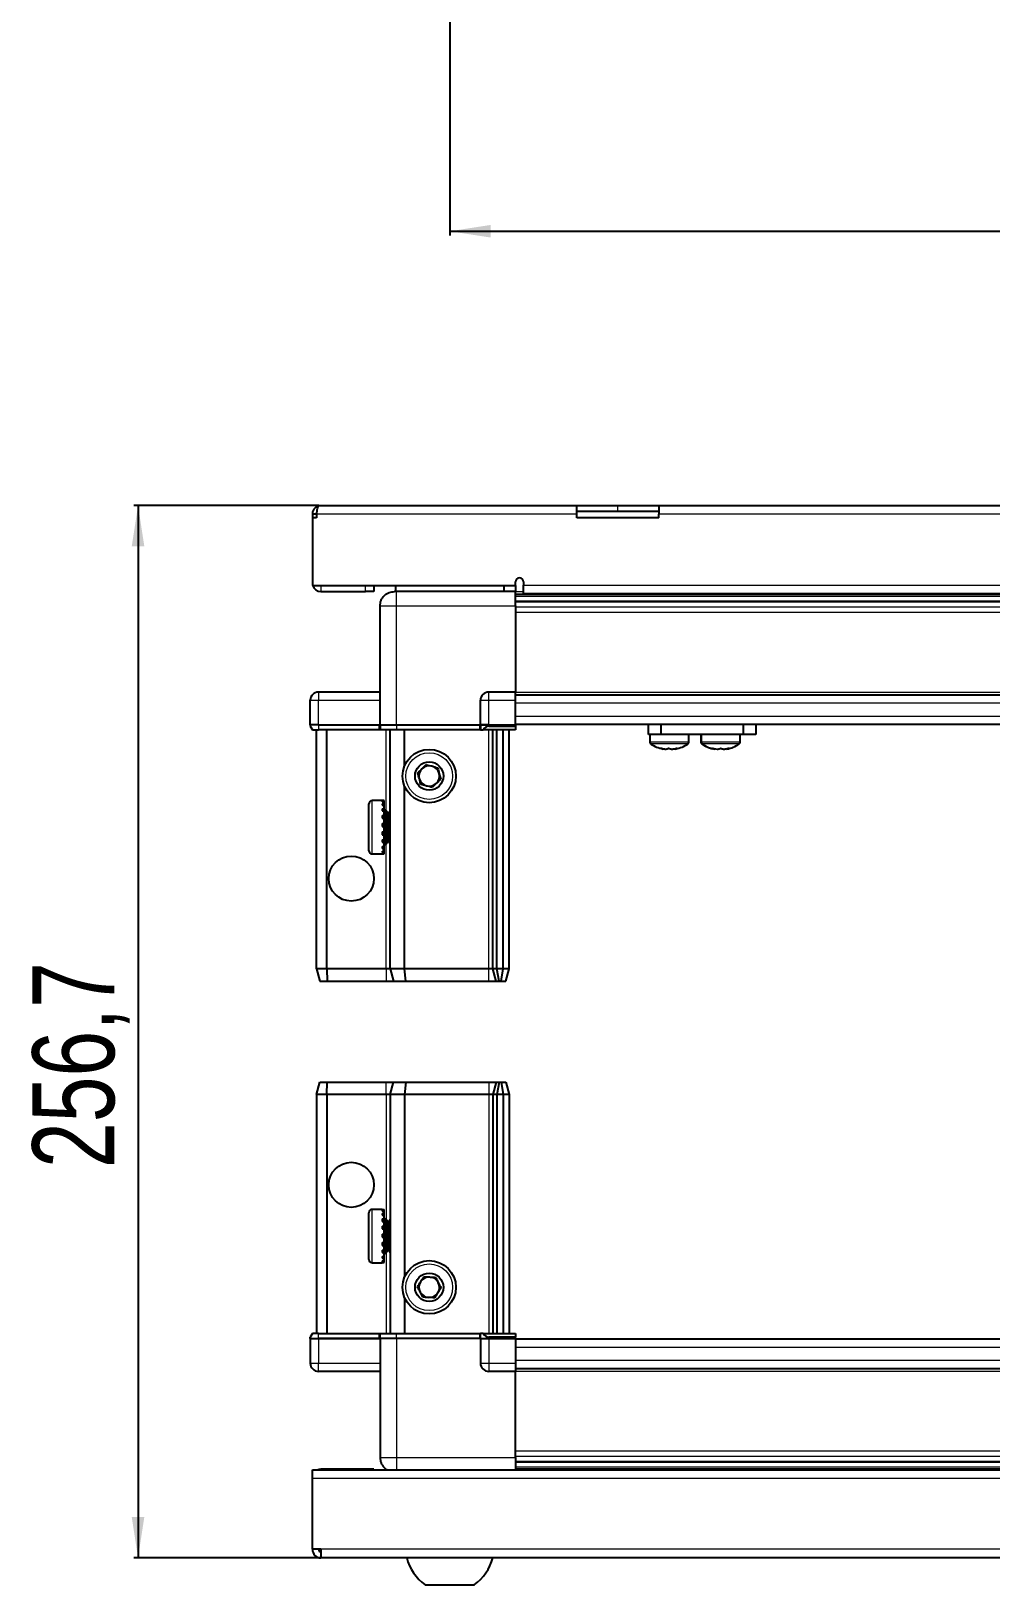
# Model space of a CAD drawing. Header units: millimetres. Extents: x 1021 to 2552, y 463 to 1596.
# Drawn here: x 1076.5 to 1310.6, y 463 to 842 of the extents above; entities that cross this region are included whole.
import ezdxf

# ---------------------------------------------------------------- set-up
doc = ezdxf.new("R2010")
doc.units = ezdxf.units.MM
doc.layers.add('FORMAT', color=7, linetype='Continuous')
doc.styles.add('SLDTEXTSTYLE0', font='TXT', dxfattribs={"width": 0.75})
doc.dimstyles.new('SLDDIMSTYLE0', dxfattribs={"dimtxt": 20, "dimasz": 10, "dimexe": 0, "dimexo": 0.0625, "dimgap": 5, "dimtad": 2, "dimdec": 1, "dimrnd": 1e-09, "dimzin": 12, "dimdsep": 46, "dimtxsty": 'SLDTEXTSTYLE0', "dimsah": 1, "dimcen": 0.09, "dimadec": 0, "dimazin": 3, "dimtfac": 1, "dimtofl": 0, "dimtmove": 0, "dimatfit": 3, "dimfxl": 0, "dimfrac": 2, "dimtolj": 1, "dimtzin": 12, "dimarcsym": 0})

# ---------------------------------------------------------------- blocks, each defined once
blk = doc.blocks.new('_D_2')
at = {"layer": 'FORMAT'}
for p, q in [((1178.63, 883.65), (1178.63, 792.16)), ((1510.63, 883.65), (1510.63, 792.16)), ((1178.63, 793.16), (1510.63, 793.16))]:
    blk.add_line(p, q, dxfattribs=at)
for points in [[(1178.63, 793.16), (1188.63, 791.63), (1188.63, 794.7)], [(1510.63, 793.16), (1500.63, 794.7), (1500.63, 791.63)]]:
    blk.add_solid(points, dxfattribs=at)
at = {"layer": 'FORMAT', "insert": (1322.46, 818.95), "char_height": 20, "attachment_point": 1, "style": 'SLDTEXTSTYLE0'}
blk.add_mtext('332', dxfattribs=at)
blk = doc.blocks.new('_D_8')
at = {"layer": 'FORMAT'}
for p, q in [((1146.72, 726.27), (1101.63, 726.27)), ((1102.63, 726.27), (1102.63, 469.57)), ((1147.22, 469.57), (1101.63, 469.57))]:
    blk.add_line(p, q, dxfattribs=at)
for points in [[(1102.63, 726.27), (1101.09, 716.27), (1104.17, 716.27)], [(1102.63, 469.57), (1104.17, 479.57), (1101.09, 479.57)]]:
    blk.add_solid(points, dxfattribs=at)
at = {"layer": 'FORMAT', "insert": (1076.85, 564.67), "char_height": 20, "attachment_point": 1, "rotation": 90, "style": 'SLDTEXTSTYLE0'}
blk.add_mtext('256,7', dxfattribs=at)

msp = doc.modelspace()

# ---------------------------------------------------------------- linework, layer by layer
at = {"color": 7, "linetype": 'Continuous', "lineweight": 25}
for p, q in [((1146.13, 724.17), (1145.13, 724.17)), ((1145.13, 724.17), (1145.13, 723.27)), ((1146.13, 724.17), (1146.13, 723.27)), ((1146.73, 726.27), (1209.63, 726.27)), ((1209.63, 724.17), (1209.63, 726.27)), ((1209.63, 726.27), (1219.63, 726.27)), ((1219.63, 724.77), (1209.63, 724.77)), ((1209.63, 723.27), (1209.63, 724.17)), ((1219.63, 726.27), (1229.63, 726.27)), ((1229.63, 724.77), (1219.63, 724.77)), ((1229.63, 726.27), (1459.63, 726.27)), ((1229.63, 726.27), (1229.63, 724.17)), ((1229.63, 723.27), (1229.63, 724.17)), ((1146.13, 723.27), (1145.13, 723.27)), ((1145.13, 723.27), (1145.13, 706.77)), ((1229.63, 723.27), (1209.63, 723.27)), ((1145.13, 706.77), (1194.63, 706.77)), ((1147.23, 705.27), (1158.13, 705.27)), ((1160.13, 705.27), (1158.13, 705.27)), ((1160.13, 706.77), (1160.13, 705.27)), ((1165.38, 706.77), (1165.38, 705.27)), ((1194.63, 705.27), (1165.63, 705.27)), ((1191.88, 705.27), (1191.88, 706.77)), ((1194.63, 706.77), (1194.63, 707.62)), ((1194.63, 706.77), (1194.63, 705.27)), ((1196.63, 707.62), (1196.63, 706.87)), ((1196.63, 704.77), (1196.63, 706.87)), ((1161.63, 672.77), (1161.63, 701.77)), ((1194.63, 704.62), (1218.51, 704.62)), ((1494.63, 702.83), (1194.63, 702.83)), ((1494.63, 702.8), (1194.63, 702.8)), ((1194.63, 701.77), (1194.63, 680.77)), ((1196.63, 704.77), (1492.63, 704.77)), ((1213.13, 704.77), (1213.13, 704.62)), ((1213.29, 704.77), (1213.29, 704.62)), ((1213.5, 704.77), (1213.5, 704.62)), ((1214.05, 704.77), (1214.05, 704.62)), ((1214.46, 704.77), (1214.46, 704.62)), ((1215.35, 704.77), (1215.35, 704.62)), ((1215.94, 704.77), (1215.94, 704.62)), ((1217.07, 704.77), (1217.07, 704.62)), ((1217.77, 704.77), (1217.77, 704.62)), ((1218.51, 704.62), (1219.05, 704.62)), ((1219.05, 704.77), (1219.05, 704.62)), ((1219.05, 704.62), (1219.05, 704.62)), ((1219.05, 704.62), (1219.78, 704.62)), ((1219.23, 704.77), (1219.23, 704.62)), ((1219.73, 704.77), (1219.73, 704.62)), ((1219.78, 704.77), (1219.78, 704.62)), ((1219.78, 704.62), (1220.75, 704.62)), ((1219.78, 704.62), (1219.78, 704.62)), ((1220.75, 704.62), (1468.51, 704.62)), ((1221.08, 704.77), (1221.08, 704.62)), ((1221.09, 704.77), (1221.09, 704.62)), ((1221.78, 704.77), (1221.78, 704.62)), ((1222.96, 704.77), (1222.96, 704.62)), ((1223.57, 704.77), (1223.57, 704.62)), ((1224.52, 704.77), (1224.52, 704.62)), ((1224.98, 704.77), (1224.98, 704.62)), ((1225.61, 704.77), (1225.61, 704.62)), ((1225.86, 704.77), (1225.86, 704.62)), ((1226.1, 704.77), (1226.1, 704.62)), ((1226.13, 704.77), (1226.13, 704.62)), ((1144.63, 672.77), (1144.63, 678.77)), ((1161.63, 680.77), (1146.63, 680.77)), ((1186.13, 672.77), (1186.13, 678.77)), ((1194.63, 680.77), (1188.13, 680.77)), ((1194.63, 678.77), (1194.63, 680.77)), ((1194.63, 680.12), (1494.63, 680.12)), ((1194.63, 672.77), (1194.63, 678.77)), ((1144.63, 672.77), (1144.63, 672.44)), ((1144.63, 672.77), (1144.63, 672.77)), ((1144.63, 672.77), (1144.63, 672.44)), ((1146.63, 672.77), (1144.63, 672.77)), ((1144.63, 672.44), (1145.13, 671.57)), ((1144.63, 672.44), (1145.13, 671.57)), ((1145.13, 671.57), (1146.63, 671.57)), ((1146.13, 613.27), (1146.13, 671.57)), ((1146.63, 672.77), (1161.43, 672.77)), ((1161.43, 671.57), (1146.63, 671.57)), ((1148.63, 613.27), (1148.63, 671.57)), ((1161.43, 672.77), (1161.63, 672.77)), ((1161.63, 671.57), (1161.43, 671.57)), ((1161.63, 672.77), (1161.63, 671.57)), ((1161.63, 672.77), (1165.63, 672.77)), ((1165.63, 671.57), (1161.63, 671.57)), ((1164.13, 613.27), (1164.13, 671.57)), ((1165.63, 672.77), (1185.93, 672.77)), ((1185.93, 671.57), (1165.63, 671.57)), ((1167.63, 662.77), (1167.63, 671.57)), ((1185.93, 672.77), (1186.13, 672.77)), ((1186.13, 671.57), (1185.93, 671.57)), ((1186.13, 672.77), (1186.13, 671.57)), ((1188.13, 672.77), (1186.13, 672.77)), ((1186.13, 672.77), (1188.13, 672.77)), ((1186.13, 671.57), (1186.81, 671.57)), ((1194.63, 671.57), (1186.81, 671.57)), ((1188.13, 672.77), (1194.63, 672.77)), ((1188.13, 672.44), (1194.63, 672.44)), ((1189.13, 613.27), (1189.13, 671.57)), ((1190.13, 613.27), (1190.13, 671.57)), ((1191.63, 613.27), (1191.63, 671.57)), ((1193.13, 613.27), (1193.13, 671.57)), ((1194.63, 672.92), (1494.63, 672.92)), ((1194.63, 672.77), (1194.63, 672.44)), ((1194.63, 672.44), (1194.63, 671.57)), ((1227.08, 670.42), (1227.08, 672.92)), ((1230.08, 672.92), (1230.08, 670.42)), ((1250.28, 670.42), (1250.28, 672.92)), ((1253.28, 672.92), (1253.28, 670.42)), ((1230.08, 670.42), (1227.08, 670.42)), ((1227.43, 670.42), (1227.43, 668.52)), ((1250.28, 670.42), (1230.08, 670.42)), ((1236.93, 668.52), (1236.93, 670.42)), ((1239.88, 670.42), (1239.88, 668.52)), ((1239.93, 670.42), (1239.93, 668.52)), ((1249.43, 668.52), (1249.43, 670.42)), ((1253.28, 670.42), (1250.28, 670.42)), ((1167.63, 613.27), (1167.63, 657.77)), ((1158.93, 642.07), (1158.93, 653.47)), ((1162.63, 654.27), (1159.73, 654.27)), ((1162.13, 654.18), (1162.63, 654.18)), ((1162.13, 654.18), (1162.13, 654.01)), ((1162.13, 654.01), (1162.63, 654.01)), ((1162.13, 653.53), (1162.63, 653.53)), ((1162.13, 653.53), (1162.13, 653.15)), ((1162.13, 653.15), (1162.63, 653.15)), ((1162.13, 652.31), (1162.63, 652.31)), ((1162.13, 652.31), (1162.13, 651.75)), ((1162.63, 654.18), (1162.63, 654.27)), ((1162.63, 654.01), (1162.63, 654.18)), ((1162.63, 653.53), (1162.63, 654.01)), ((1162.63, 653.15), (1162.63, 653.53)), ((1162.63, 652.31), (1162.63, 653.15)), ((1162.63, 651.75), (1162.63, 652.31)), ((1162.73, 652.17), (1162.63, 652.17)), ((1162.73, 650.66), (1162.73, 652.17)), ((1162.13, 651.75), (1162.63, 651.75)), ((1162.13, 650.65), (1162.63, 650.65)), ((1162.13, 650.65), (1162.13, 649.97)), ((1162.13, 649.97), (1162.63, 649.97)), ((1162.13, 648.71), (1162.63, 648.71)), ((1162.13, 648.71), (1162.13, 647.97)), ((1162.13, 648.41), (1162.63, 648.41)), ((1162.63, 650.65), (1162.63, 651.75)), ((1162.63, 649.97), (1162.63, 650.65)), ((1162.63, 648.71), (1162.63, 649.97)), ((1162.63, 648.41), (1162.63, 648.71)), ((1162.73, 643.37), (1162.73, 650.66)), ((1163.61, 651.08), (1163.13, 651.77)), ((1163.13, 643.77), (1163.13, 651.77)), ((1164.1, 651.77), (1163.61, 651.08)), ((1163.61, 644.46), (1163.61, 651.08)), ((1164.13, 651.77), (1164.1, 651.77)), ((1164.1, 643.77), (1164.1, 651.77)), ((1162.13, 647.97), (1162.63, 647.97)), ((1162.13, 646.67), (1162.63, 646.67)), ((1162.13, 646.67), (1162.13, 645.95)), ((1162.13, 646.54), (1162.63, 646.54)), ((1162.13, 645.95), (1162.63, 645.95)), ((1162.13, 644.75), (1162.63, 644.75)), ((1162.13, 644.75), (1162.13, 644.11)), ((1162.63, 646.67), (1162.63, 647.97)), ((1162.63, 645.95), (1162.63, 646.54)), ((1162.63, 644.75), (1162.63, 645.95)), ((1162.63, 644.11), (1162.63, 644.75)), ((1163.13, 643.77), (1163.61, 644.46)), ((1163.61, 644.46), (1164.1, 643.77)), ((1159.73, 641.27), (1162.63, 641.27)), ((1162.13, 644.11), (1162.63, 644.11)), ((1162.13, 643.12), (1162.63, 643.12)), ((1162.13, 643.12), (1162.13, 642.63)), ((1162.13, 642.63), (1162.63, 642.63)), ((1162.13, 641.94), (1162.63, 641.94)), ((1162.13, 641.94), (1162.13, 641.66)), ((1162.13, 641.66), (1162.63, 641.66)), ((1162.13, 641.34), (1162.63, 641.34)), ((1162.13, 641.34), (1162.13, 641.28)), ((1162.13, 641.28), (1162.63, 641.28)), ((1162.63, 643.12), (1162.63, 644.11)), ((1162.63, 643.37), (1162.73, 643.37)), ((1162.63, 642.63), (1162.63, 643.12)), ((1162.63, 641.94), (1162.63, 642.63)), ((1162.63, 641.66), (1162.63, 641.94)), ((1162.63, 641.34), (1162.63, 641.66)), ((1162.63, 641.28), (1162.63, 641.34)), ((1162.63, 641.27), (1162.63, 641.28)), ((1164.1, 643.77), (1164.13, 643.77)), ((1146.13, 613.27), (1146.93, 610.27)), ((1148.63, 613.27), (1146.13, 613.27)), ((1146.93, 610.27), (1148.78, 610.27)), ((1163.13, 613.27), (1148.63, 613.27)), ((1148.63, 613.27), (1148.78, 610.27)), ((1148.78, 610.27), (1163.13, 610.27)), ((1164.13, 613.27), (1163.13, 613.27)), ((1163.13, 610.27), (1164.93, 610.27)), ((1167.63, 613.27), (1164.13, 613.27)), ((1164.13, 613.27), (1164.93, 610.27)), ((1164.93, 610.27), (1167.96, 610.27)), ((1188.13, 613.27), (1167.63, 613.27)), ((1167.96, 610.27), (1167.63, 613.27)), ((1167.96, 610.27), (1188.13, 610.27)), ((1189.13, 613.27), (1188.13, 613.27)), ((1188.13, 610.27), (1189.93, 610.27)), ((1190.13, 613.27), (1189.13, 613.27)), ((1189.93, 610.27), (1189.13, 613.27)), ((1189.93, 610.27), (1190.67, 610.27)), ((1191.63, 613.27), (1190.13, 613.27)), ((1190.67, 610.27), (1190.13, 613.27)), ((1190.67, 610.27), (1191.17, 610.27)), ((1191.17, 610.27), (1191.63, 613.27)), ((1191.17, 610.27), (1192.33, 610.27)), ((1193.13, 613.27), (1191.63, 613.27)), ((1192.33, 610.27), (1193.13, 613.27)), ((1146.13, 582.57), (1146.93, 585.57)), ((1146.93, 585.57), (1148.78, 585.57)), ((1148.63, 582.57), (1148.78, 585.57)), ((1148.78, 585.57), (1163.13, 585.57)), ((1163.13, 585.57), (1164.93, 585.57)), ((1164.13, 582.57), (1164.93, 585.57)), ((1164.93, 585.57), (1167.96, 585.57)), ((1167.96, 585.57), (1167.63, 582.57)), ((1167.96, 585.57), (1188.13, 585.57)), ((1188.13, 585.57), (1189.93, 585.57)), ((1189.93, 585.57), (1189.13, 582.57)), ((1189.93, 585.57), (1190.67, 585.57)), ((1190.67, 585.57), (1190.13, 582.57)), ((1190.67, 585.57), (1191.17, 585.57)), ((1191.17, 585.57), (1192.33, 585.57)), ((1191.17, 585.57), (1191.63, 582.57)), ((1192.33, 585.57), (1193.13, 582.57)), ((1148.63, 582.57), (1146.13, 582.57)), ((1146.13, 582.57), (1146.13, 524.27)), ((1148.63, 582.57), (1148.63, 524.27)), ((1163.13, 582.57), (1148.63, 582.57)), ((1164.13, 582.57), (1163.13, 582.57)), ((1167.63, 582.57), (1164.13, 582.57)), ((1164.13, 582.57), (1164.13, 524.27)), ((1167.63, 582.57), (1167.63, 538.07)), ((1188.13, 582.57), (1167.63, 582.57)), ((1189.13, 582.57), (1188.13, 582.57)), ((1189.13, 582.57), (1189.13, 524.27)), ((1190.13, 582.57), (1189.13, 582.57)), ((1190.13, 582.57), (1190.13, 524.27)), ((1191.63, 582.57), (1190.13, 582.57)), ((1191.63, 582.57), (1191.63, 524.27)), ((1193.13, 582.57), (1191.63, 582.57)), ((1193.13, 582.57), (1193.13, 524.27)), ((1158.93, 542.37), (1158.93, 553.77)), ((1162.13, 554.57), (1159.73, 554.57)), ((1162.13, 554.57), (1162.13, 554.57)), ((1162.13, 554.57), (1162.63, 554.57)), ((1162.13, 554.38), (1162.63, 554.38)), ((1162.13, 554.38), (1162.13, 554.16)), ((1162.13, 554.16), (1162.63, 554.16)), ((1162.13, 553.59), (1162.63, 553.59)), ((1162.13, 553.59), (1162.13, 553.16)), ((1162.63, 554.38), (1162.63, 554.57)), ((1162.63, 554.16), (1162.63, 554.38)), ((1162.63, 553.59), (1162.63, 554.16)), ((1162.63, 553.16), (1162.63, 553.59)), ((1162.13, 553.16), (1162.63, 553.16)), ((1162.13, 552.25), (1162.63, 552.25)), ((1162.13, 552.25), (1162.13, 551.66)), ((1162.13, 551.66), (1162.63, 551.66)), ((1162.13, 550.51), (1162.63, 550.51)), ((1162.13, 550.51), (1162.13, 549.81)), ((1162.13, 549.81), (1162.63, 549.81)), ((1162.63, 552.25), (1162.63, 553.16)), ((1162.73, 552.47), (1162.63, 552.47)), ((1162.63, 551.66), (1162.63, 552.25)), ((1162.63, 550.51), (1162.63, 551.66)), ((1162.63, 549.81), (1162.63, 550.51)), ((1162.63, 548.53), (1162.63, 549.81)), ((1162.73, 543.67), (1162.73, 552.47)), ((1163.61, 551.38), (1163.13, 552.07)), ((1163.13, 544.07), (1163.13, 552.07)), ((1164.1, 552.07), (1163.61, 551.38)), ((1163.61, 544.76), (1163.61, 551.38)), ((1164.13, 552.07), (1164.1, 552.07)), ((1164.1, 544.07), (1164.1, 552.07)), ((1162.13, 548.53), (1162.63, 548.53)), ((1162.13, 548.53), (1162.13, 547.79)), ((1162.13, 548.38), (1162.63, 548.38)), ((1162.13, 547.88), (1162.63, 547.88)), ((1162.13, 547.79), (1162.63, 547.79)), ((1162.13, 546.5), (1162.63, 546.5)), ((1162.13, 546.5), (1162.13, 545.79)), ((1162.13, 545.79), (1162.63, 545.79)), ((1162.63, 548.38), (1162.63, 548.53)), ((1162.63, 547.79), (1162.63, 547.88)), ((1162.63, 546.5), (1162.63, 547.79)), ((1162.63, 545.79), (1162.63, 546.5)), ((1162.63, 544.63), (1162.63, 545.79)), ((1162.13, 544.63), (1162.63, 544.63)), ((1162.13, 544.63), (1162.13, 544.03)), ((1162.13, 544.03), (1162.63, 544.03)), ((1162.13, 543.09), (1162.63, 543.09)), ((1162.13, 543.09), (1162.13, 542.65)), ((1162.13, 542.65), (1162.63, 542.65)), ((1162.13, 542.05), (1162.63, 542.05)), ((1162.13, 542.05), (1162.13, 541.81)), ((1162.63, 544.03), (1162.63, 544.63)), ((1162.63, 543.09), (1162.63, 544.03)), ((1162.63, 543.67), (1162.73, 543.67)), ((1162.63, 542.65), (1162.63, 543.09)), ((1162.63, 542.05), (1162.63, 542.65)), ((1162.63, 541.81), (1162.63, 542.05)), ((1163.13, 544.07), (1163.61, 544.76)), ((1163.61, 544.76), (1164.1, 544.07)), ((1164.1, 544.07), (1164.13, 544.07)), ((1159.73, 541.57), (1162.13, 541.57)), ((1162.13, 541.81), (1162.63, 541.81)), ((1162.13, 541.59), (1162.63, 541.59)), ((1162.13, 541.59), (1162.13, 541.57)), ((1162.13, 541.58), (1162.63, 541.58)), ((1162.63, 541.59), (1162.63, 541.81)), ((1162.63, 541.58), (1162.63, 541.59)), ((1167.63, 533.07), (1167.63, 524.27)), ((1145.13, 524.27), (1144.63, 523.41)), ((1144.63, 523.07), (1144.63, 523.41)), ((1144.63, 523.07), (1146.63, 523.07)), ((1144.63, 523.07), (1144.63, 517.07)), ((1146.63, 524.27), (1145.13, 524.27)), ((1146.63, 524.27), (1161.43, 524.27)), ((1161.43, 523.07), (1146.63, 523.07)), ((1146.63, 523.07), (1161.43, 523.07)), ((1161.43, 524.27), (1161.63, 524.27)), ((1161.63, 523.07), (1161.43, 523.07)), ((1161.63, 523.07), (1161.63, 524.27)), ((1161.63, 524.27), (1165.63, 524.27)), ((1165.63, 523.07), (1161.63, 523.07)), ((1161.63, 523.07), (1161.63, 494.07)), ((1165.63, 524.27), (1185.93, 524.27)), ((1185.93, 523.07), (1165.63, 523.07)), ((1185.93, 524.27), (1186.13, 524.27)), ((1186.13, 523.07), (1185.93, 523.07)), ((1186.13, 523.07), (1186.13, 524.27)), ((1186.81, 524.27), (1186.13, 524.27)), ((1186.13, 523.07), (1188.13, 523.07)), ((1186.13, 523.07), (1186.13, 517.07)), ((1186.81, 524.27), (1194.63, 524.27)), ((1194.63, 523.41), (1188.13, 523.41)), ((1194.63, 523.07), (1188.13, 523.07)), ((1188.13, 523.07), (1194.63, 523.07)), ((1194.63, 524.27), (1194.63, 523.41)), ((1194.63, 523.41), (1194.63, 523.41)), ((1194.63, 523.07), (1194.63, 523.41)), ((1194.63, 523.07), (1194.63, 523.07)), ((1194.63, 523.07), (1194.63, 517.07)), ((1494.63, 522.92), (1194.63, 522.92)), ((1194.63, 517.07), (1194.63, 515.07)), ((1494.63, 515.72), (1194.63, 515.72)), ((1161.63, 515.07), (1146.63, 515.07)), ((1194.63, 515.07), (1188.13, 515.07)), ((1194.63, 494.07), (1194.63, 515.07)), ((1194.63, 493.05), (1494.63, 493.05)), ((1194.63, 493.01), (1494.63, 493.01)), ((1145.13, 488.97), (1145.13, 491.07)), ((1145.13, 491.07), (1544.13, 491.07)), ((1145.13, 471.67), (1145.13, 488.97)), ((1160.13, 491.17), (1147.23, 491.17)), ((1160.13, 491.17), (1160.13, 491.07)), ((1218.51, 491.22), (1194.63, 491.22)), ((1213.13, 491.07), (1213.13, 491.22)), ((1213.17, 491.07), (1213.17, 491.22)), ((1213.44, 491.07), (1213.44, 491.22)), ((1213.7, 491.07), (1213.7, 491.22)), ((1214.35, 491.07), (1214.35, 491.22)), ((1214.82, 491.07), (1214.82, 491.22)), ((1215.78, 491.07), (1215.78, 491.22)), ((1216.4, 491.07), (1216.4, 491.22)), ((1217.59, 491.07), (1217.59, 491.22)), ((1218.25, 491.07), (1218.25, 491.22)), ((1218.3, 491.07), (1218.3, 491.22)), ((1219.6, 491.22), (1218.51, 491.22)), ((1219.6, 491.07), (1219.6, 491.22)), ((1219.6, 491.22), (1219.6, 491.22)), ((1220.33, 491.22), (1219.6, 491.22)), ((1219.61, 491.07), (1219.61, 491.22)), ((1220.11, 491.07), (1220.11, 491.22)), ((1220.33, 491.07), (1220.33, 491.22)), ((1220.75, 491.22), (1220.33, 491.22)), ((1220.33, 491.22), (1220.33, 491.22)), ((1468.51, 491.22), (1220.75, 491.22)), ((1221.61, 491.07), (1221.61, 491.22)), ((1222.3, 491.07), (1222.3, 491.22)), ((1223.42, 491.07), (1223.42, 491.22)), ((1224, 491.07), (1224, 491.22)), ((1224.87, 491.07), (1224.87, 491.22)), ((1225.27, 491.07), (1225.27, 491.22)), ((1225.8, 491.07), (1225.8, 491.22)), ((1225.99, 491.07), (1225.99, 491.22)), ((1226.13, 491.07), (1226.13, 491.22)), ((1147.23, 471.67), (1145.13, 471.67)), ((1147.23, 471.67), (1147.23, 469.57)), ((1542.03, 469.57), (1147.23, 469.57)), ((1172.63, 462.97), (1184.63, 462.97))]:
    msp.add_line(p, q, dxfattribs=at)
at = {"color": 8, "linetype": 'Continuous', "lineweight": 18}
for p, q in [((1209.63, 724.17), (1146.13, 724.17)), ((1219.63, 724.77), (1219.63, 726.27)), ((1459.63, 724.17), (1229.63, 724.17)), ((1147.23, 706.77), (1147.23, 705.27)), ((1158.13, 705.27), (1158.13, 706.77)), ((1194.63, 705.27), (1196.63, 705.27)), ((1196.63, 706.87), (1492.63, 706.87)), ((1165.63, 701.77), (1194.63, 701.77)), ((1165.63, 672.77), (1165.63, 701.77)), ((1494.63, 704.04), (1194.63, 704.04)), ((1194.63, 701.59), (1494.63, 701.59)), ((1494.63, 700.18), (1194.63, 700.18)), ((1144.63, 678.77), (1146.63, 678.77)), ((1146.63, 680.77), (1146.63, 678.77)), ((1146.63, 678.77), (1161.63, 678.77)), ((1146.63, 672.77), (1146.63, 678.77)), ((1186.13, 678.77), (1188.13, 678.77)), ((1188.13, 678.77), (1188.13, 680.77)), ((1188.13, 678.77), (1194.63, 678.77)), ((1188.13, 672.77), (1188.13, 678.77)), ((1194.63, 680.77), (1494.63, 680.77)), ((1194.63, 678.12), (1494.63, 678.12)), ((1194.63, 674.92), (1494.63, 674.92)), ((1146.63, 672.77), (1146.63, 671.57)), ((1161.43, 671.57), (1161.43, 672.77)), ((1163.13, 651.77), (1163.13, 671.57)), ((1165.63, 672.77), (1165.63, 671.57)), ((1185.93, 671.57), (1185.93, 672.77)), ((1188.13, 672.77), (1188.13, 672.44)), ((1188.13, 613.27), (1188.13, 671.57)), ((1236.93, 668.52), (1227.43, 668.52)), ((1236.74, 668.15), (1227.62, 668.15)), ((1239.93, 668.52), (1239.88, 668.52)), ((1249.43, 668.52), (1239.93, 668.52)), ((1240.12, 668.15), (1240.07, 668.15)), ((1249.24, 668.15), (1240.12, 668.15)), ((1159.73, 641.27), (1159.73, 654.27)), ((1163.13, 613.27), (1163.13, 643.77)), ((1163.13, 613.27), (1163.13, 610.27)), ((1188.13, 610.27), (1188.13, 613.27)), ((1163.13, 582.57), (1163.13, 585.57)), ((1188.13, 585.57), (1188.13, 582.57)), ((1163.13, 582.57), (1163.13, 552.07)), ((1188.13, 582.57), (1188.13, 524.27)), ((1159.73, 541.57), (1159.73, 554.57)), ((1163.13, 544.07), (1163.13, 524.27)), ((1146.63, 523.07), (1146.63, 524.27)), ((1146.63, 523.07), (1146.63, 517.07)), ((1161.43, 523.07), (1161.43, 524.27)), ((1165.63, 523.07), (1165.63, 524.27)), ((1165.63, 523.07), (1165.63, 494.07)), ((1185.93, 523.07), (1185.93, 524.27)), ((1188.13, 523.07), (1188.13, 523.41)), ((1188.13, 523.07), (1188.13, 517.07)), ((1194.63, 523.07), (1194.63, 523.41)), ((1494.63, 520.92), (1194.63, 520.92)), ((1144.63, 517.07), (1146.63, 517.07)), ((1146.63, 517.07), (1161.63, 517.07)), ((1146.63, 515.07), (1146.63, 517.07)), ((1186.13, 517.07), (1188.13, 517.07)), ((1188.13, 517.07), (1194.63, 517.07)), ((1188.13, 517.07), (1188.13, 515.07)), ((1494.63, 517.72), (1194.63, 517.72)), ((1494.63, 515.07), (1194.63, 515.07)), ((1165.63, 494.07), (1194.63, 494.07)), ((1194.63, 495.67), (1494.63, 495.67)), ((1494.63, 494.26), (1194.63, 494.26)), ((1544.13, 488.97), (1145.13, 488.97)), ((1147.23, 491.07), (1147.23, 491.17)), ((1194.63, 491.81), (1494.63, 491.81)), ((1542.03, 471.67), (1147.23, 471.67))]:
    msp.add_line(p, q, dxfattribs=at)
at = {"color": 7, "linetype": 'Continuous', "lineweight": 25, "flags": 128}
msp.add_lwpolyline([(1147.23, 491.17), (1146.82, 491.13), (1146.59, 491.07)], dxfattribs=at)
at = {"color": 7, "linetype": 'Continuous', "lineweight": 25}
for centre, radius in [((1173.63, 660.27), 6.5), ((1173.63, 660.27), 3.46), ((1154.63, 635.27), 5.5), ((1154.63, 560.57), 5.5), ((1173.63, 535.57), 6.5), ((1173.63, 535.57), 3.46)]:
    msp.add_circle(centre, radius, dxfattribs=at)
at = {"color": 8, "linetype": 'Continuous', "lineweight": 18}
for centre in [(1173.63, 660.27), (1173.63, 535.57)]:
    msp.add_circle(centre, 5.7, dxfattribs=at)
at = {"color": 7, "linetype": 'Continuous', "lineweight": 25}
for centre, radius, start, end in [((1147.23, 707.37), 2.1, 196.6015, 270), ((1195.63, 707.62), 1, 0, 180), ((1146.63, 678.77), 2, 90, 180), ((1188.13, 678.77), 2, 90, 180), ((1227.88, 668.52), 0.45, 180, 235.2821), ((1232.18, 674.72), 8, 235.2821, 258.9392), ((1232.18, 674.72), 8, 281.0076, 304.7179), ((1236.48, 668.52), 0.45, 304.7179, 0), ((1240.33, 668.52), 0.45, 180, 235.2821), ((1240.38, 668.52), 0.45, 180, 235.2821), ((1244.63, 674.72), 8, 235.2821, 256.5411), ((1244.68, 674.72), 8, 235.2821, 259.0625), ((1244.68, 674.72), 8, 280.8753, 304.7179), ((1248.98, 668.52), 0.45, 304.7179, 0), ((1173.63, 660.27), 2.5, 134.9221, 194.9221), ((1173.63, 660.27), 2.5, 194.9221, 254.9221), ((1173.63, 660.27), 2.5, 74.9221, 134.9221), ((1173.63, 660.27), 2.5, 14.9221, 74.9221), ((1173.63, 660.27), 2.5, 314.9221, 14.9221), ((1173.63, 660.27), 2.5, 254.9221, 314.9221), ((1159.73, 653.47), 0.8, 90, 180), ((1163.13, 652.17), 0.4, 180, 270), ((1159.73, 642.07), 0.8, 180, 270), ((1163.13, 643.37), 0.4, 90, 180), ((1159.73, 553.77), 0.8, 90, 180), ((1163.13, 552.47), 0.4, 180, 270), ((1159.73, 542.37), 0.8, 180, 270), ((1163.13, 543.67), 0.4, 90, 180), ((1173.63, 535.57), 2.5, 147.376, 207.376), ((1173.63, 535.57), 2.5, 207.376, 267.376), ((1173.63, 535.57), 2.5, 87.376, 147.376), ((1173.63, 535.57), 2.5, 27.376, 87.376), ((1173.63, 535.57), 2.5, 327.376, 27.376), ((1173.63, 535.57), 2.5, 267.376, 327.376), ((1146.63, 517.07), 2, 180, 270), ((1188.13, 517.07), 2, 180, 270), ((1147.23, 471.67), 2.1, 180, 270), ((1147.23, 471.67), 0.6, 180, 270), ((1179.65, 472.6), 11.91, 194.7004, 233.8734), ((1177.6, 472.6), 11.91, 306.1266, 345.2996)]:
    msp.add_arc(centre, radius, start, end, dxfattribs=at)
for centre, start_param, end_param in [((1188.13, 668.97), 0, 0.722734), ((1188.13, 526.87), 2.418858, 3.141593)]:
    msp.add_ellipse(centre, major_axis=(0, 3.46), ratio=0.57735, start_param=start_param, end_param=end_param, dxfattribs=at)
for points, knots in [([(1146.76, 726.19), (1146.66, 726.17), (1146.34, 726.13), (1145.84, 725.79), (1145.38, 725.25), (1145.16, 724.66), (1145.14, 724.3), (1145.13, 724.17)], [0, 0, 0, 0, 0.097967, 0.353745, 0.609519, 0.865294, 1, 1, 1, 1]), ([(1146.13, 724.17), (1146.18, 724.43), (1146.27, 724.92), (1146.4, 725.56), (1146.53, 726.03), (1146.64, 726.25), (1146.71, 726.27), (1146.73, 726.27)], [0, 0, 0, 0, 0.230255, 0.448522, 0.666786, 0.88505, 1, 1, 1, 1]), ([(1161.63, 701.77), (1161.68, 702.21), (1161.75, 702.89), (1162.18, 703.71), (1162.64, 704.27), (1163.2, 704.72), (1164.01, 705.15), (1164.69, 705.23), (1165.13, 705.27)], [0, 0, 0, 0, 0.239457, 0.368361, 0.5, 0.631639, 0.760543, 1, 1, 1, 1]), ([(1165.63, 705.27), (1165.56, 705.27), (1165.43, 705.27), (1165.27, 705.27), (1165.15, 705.27), (1165.14, 705.27), (1165.13, 705.27)], [0, 0, 0, 0, 0.2493943, 0.5003335, 0.7501667, 1, 1, 1, 1]), ([(1194.63, 701.77), (1194.63, 702.17), (1194.63, 702.95), (1194.63, 704), (1194.63, 704.79), (1194.63, 705.21), (1194.63, 705.26), (1194.63, 705.27)], [0, 0, 0, 0, 0.214694, 0.429388, 0.644082, 0.858775, 1, 1, 1, 1]), ([(1230.68, 666.87), (1230.68, 666.87), (1230.68, 666.86), (1230.54, 666.89), (1230.36, 666.95), (1230.21, 667), (1230.14, 667.03), (1230.13, 667.04), (1230.13, 667.05), (1230.14, 667.05), (1230.16, 667.04), (1230.23, 667.03), (1230.52, 666.96), (1230.9, 666.89), (1231.32, 666.86), (1231.59, 666.88), (1231.75, 666.95), (1231.85, 667.02), (1231.92, 667.04), (1231.95, 667.05), (1231.97, 667.05), (1231.99, 667.04), (1232.03, 667.04), (1232.13, 667.01), (1232.29, 666.94), (1232.51, 666.88), (1232.81, 666.86), (1233.15, 666.88), (1233.46, 666.93), (1233.7, 666.98), (1233.82, 667.01), (1233.9, 667.03), (1233.95, 667.04), (1233.99, 667.04), (1234.01, 667.05), (1234.01, 667.05), (1234.01, 667.05)], [0, 0, 0, 0, 0.026098, 0.079837, 0.137205, 0.178357, 0.199039, 0.20334, 0.207689, 0.210723, 0.214544, 0.22148, 0.248602, 0.355777, 0.404897, 0.454423, 0.54605, 0.591404, 0.597119, 0.601325, 0.604382, 0.607444, 0.611991, 0.624229, 0.678519, 0.75975, 0.804305, 0.849026, 0.923625, 0.95136, 0.968708, 0.979996, 0.991142, 0.995473, 0.998845, 1, 1, 1, 1]), ([(1234.01, 667.05), (1234.02, 667.05), (1234.02, 667.04), (1234.03, 667.04), (1233.98, 667), (1233.84, 666.94), (1233.7, 666.88), (1233.65, 666.86), (1233.69, 666.87), (1233.71, 666.87)], [0, 0, 0, 0, 0.0151829, 0.0365363, 0.0956997, 0.3601423, 0.6752387, 0.8745348, 1, 1, 1, 1]), ([(1243.17, 666.87), (1243.17, 666.87), (1243.19, 666.86), (1243.05, 666.91), (1242.89, 666.97), (1242.77, 667.03), (1242.77, 667.04), (1242.77, 667.05), (1242.79, 667.05), (1242.81, 667.04), (1242.9, 667.02), (1243.24, 666.94), (1243.66, 666.87), (1244.1, 666.86), (1244.32, 666.89), (1244.49, 666.95), (1244.61, 667), (1244.69, 667.03), (1244.74, 667.04), (1244.76, 667.05), (1244.78, 667.05), (1244.81, 667.04), (1244.87, 667.03), (1245, 666.96), (1245.15, 666.89), (1245.46, 666.86), (1245.85, 666.88), (1246.23, 666.95), (1246.53, 667.02), (1246.64, 667.04), (1246.66, 667.05), (1246.67, 667.05), (1246.68, 667.04), (1246.68, 667.04), (1246.62, 667.01), (1246.44, 666.94), (1246.24, 666.88), (1246.2, 666.87), (1246.19, 666.87)], [0, 0, 0, 0, 0.0283629, 0.0806823, 0.1383562, 0.1672924, 0.1709175, 0.1737955, 0.1766977, 0.1800498, 0.1863992, 0.2130773, 0.319019, 0.3539804, 0.3992833, 0.4476446, 0.4823368, 0.4997721, 0.5033973, 0.5070643, 0.5096216, 0.5128427, 0.5186896, 0.5415539, 0.6319042, 0.6733129, 0.7150637, 0.7923067, 0.8305407, 0.8353583, 0.8389044, 0.8414812, 0.8440625, 0.8478955, 0.8582124, 0.9039802, 0.9724588, 1, 1, 1, 1]), ([(1170.84, 661.02), (1171.21, 661.39), (1171.89, 662.07), (1172.57, 662.75), (1172.89, 663.06)], [0, 0, 0, 0, 0.534686, 1, 1, 1, 1]), ([(1171.59, 658.23), (1171.5, 658.57), (1171.28, 659.36), (1171.03, 660.32), (1170.87, 660.9), (1170.84, 661.02)], [0, 0, 0, 0, 0.3629006, 0.8668753, 1, 1, 1, 1]), ([(1172.89, 663.06), (1173.38, 662.93), (1174.32, 662.68), (1175.24, 662.43), (1175.67, 662.31)], [0, 0, 0, 0, 0.534686, 1, 1, 1, 1]), ([(1176.42, 659.52), (1176.05, 659.16), (1175.37, 658.48), (1174.69, 657.8), (1174.37, 657.48)], [0, 0, 0, 0, 0.534686, 1, 1, 1, 1]), ([(1175.67, 662.31), (1175.71, 662.19), (1175.86, 661.61), (1176.12, 660.65), (1176.33, 659.85), (1176.42, 659.52)], [0, 0, 0, 0, 0.133125, 0.637099, 1, 1, 1, 1]), ([(1174.37, 657.48), (1173.87, 657.62), (1172.94, 657.87), (1172.02, 658.12), (1171.59, 658.23)], [0, 0, 0, 0, 0.534686, 1, 1, 1, 1]), ([(1170.75, 535.7), (1171.02, 536.14), (1171.54, 536.95), (1172.06, 537.76), (1172.3, 538.14)], [0, 0, 0, 0, 0.534686, 1, 1, 1, 1]), ([(1172.07, 533.14), (1172.02, 533.25), (1171.74, 533.78), (1171.28, 534.67), (1170.9, 535.4), (1170.75, 535.7)], [0, 0, 0, 0, 0.133125, 0.637099, 1, 1, 1, 1]), ([(1172.3, 538.14), (1172.82, 538.11), (1173.78, 538.07), (1174.74, 538.02), (1175.19, 538)], [0, 0, 0, 0, 0.5346859, 1, 1, 1, 1]), ([(1176.51, 535.44), (1176.23, 535.01), (1175.71, 534.19), (1175.2, 533.39), (1174.96, 533.01)], [0, 0, 0, 0, 0.534686, 1, 1, 1, 1]), ([(1175.19, 538), (1175.34, 537.7), (1175.72, 536.97), (1176.18, 536.08), (1176.46, 535.55), (1176.51, 535.44)], [0, 0, 0, 0, 0.362901, 0.866875, 1, 1, 1, 1]), ([(1174.96, 533.01), (1174.44, 533.03), (1173.48, 533.08), (1172.52, 533.12), (1172.07, 533.14)], [0, 0, 0, 0, 0.5346859, 1, 1, 1, 1]), ([(1161.63, 494.07), (1161.68, 493.63), (1161.75, 492.96), (1162.18, 492.14), (1162.64, 491.59), (1163.04, 491.23), (1163.3, 491.1), (1163.35, 491.07)], [0, 0, 0, 0, 0.363018, 0.558438, 0.758004, 0.95757, 1, 1, 1, 1]), ([(1194.63, 494.07), (1194.63, 493.68), (1194.63, 492.89), (1194.63, 491.87), (1194.63, 491.24), (1194.63, 491.08), (1194.63, 491.07)], [0, 0, 0, 0, 0.32552, 0.65104, 0.97656, 1, 1, 1, 1])]:
    msp.add_open_spline(points, degree=3, knots=knots, dxfattribs=at)
at = {"color": 8, "linetype": 'Continuous', "lineweight": 18}
for points, knots in [([(1165.63, 701.77), (1165.63, 702.21), (1165.63, 702.89), (1165.63, 703.71), (1165.63, 704.27), (1165.63, 704.72), (1165.63, 705.15), (1165.63, 705.23), (1165.63, 705.27)], [0, 0, 0, 0, 0.239457, 0.368361, 0.5, 0.631639, 0.760543, 1, 1, 1, 1]), ([(1165.63, 494.07), (1165.63, 493.63), (1165.63, 492.96), (1165.63, 492.14), (1165.63, 491.59), (1165.63, 491.23), (1165.63, 491.1), (1165.63, 491.07)], [0, 0, 0, 0, 0.363018, 0.558438, 0.758004, 0.95757, 1, 1, 1, 1])]:
    msp.add_open_spline(points, degree=3, knots=knots, dxfattribs=at)
for points in [[(1161.63, 701.77), (1161.69, 701.77), (1161.81, 701.77), (1162.73, 701.77), (1164.06, 701.77), (1165.11, 701.77), (1165.63, 701.77)], [(1161.63, 494.07), (1161.69, 494.07), (1161.81, 494.07), (1162.73, 494.07), (1164.06, 494.07), (1165.11, 494.07), (1165.63, 494.07)]]:
    msp.add_open_spline(points, degree=3, dxfattribs=at)

# ---------------------------------------------------------------- dimensions: what is measured, and where the dimension line sits
at = {"layer": 'FORMAT'}
for base, p1, p2, angle, picture, middle in [((1510.63, 793.16), (1178.63, 883.66), (1510.63, 883.66), 0, '_D_2', (1344.63, 793.16)), ((1102.63, 469.57), (1146.73, 726.27), (1147.23, 469.57), 90, '_D_8', (1102.63, 597.92))]:
    dim = msp.add_linear_dim(base=base, p1=p1, p2=p2, angle=angle, dimstyle='SLDDIMSTYLE0', dxfattribs=at)
    dim.commit()
    dim.dimension.update_dxf_attribs({"geometry": picture, "text_midpoint": middle, "dimtype": 160})

doc.saveas('drawing.dxf')
